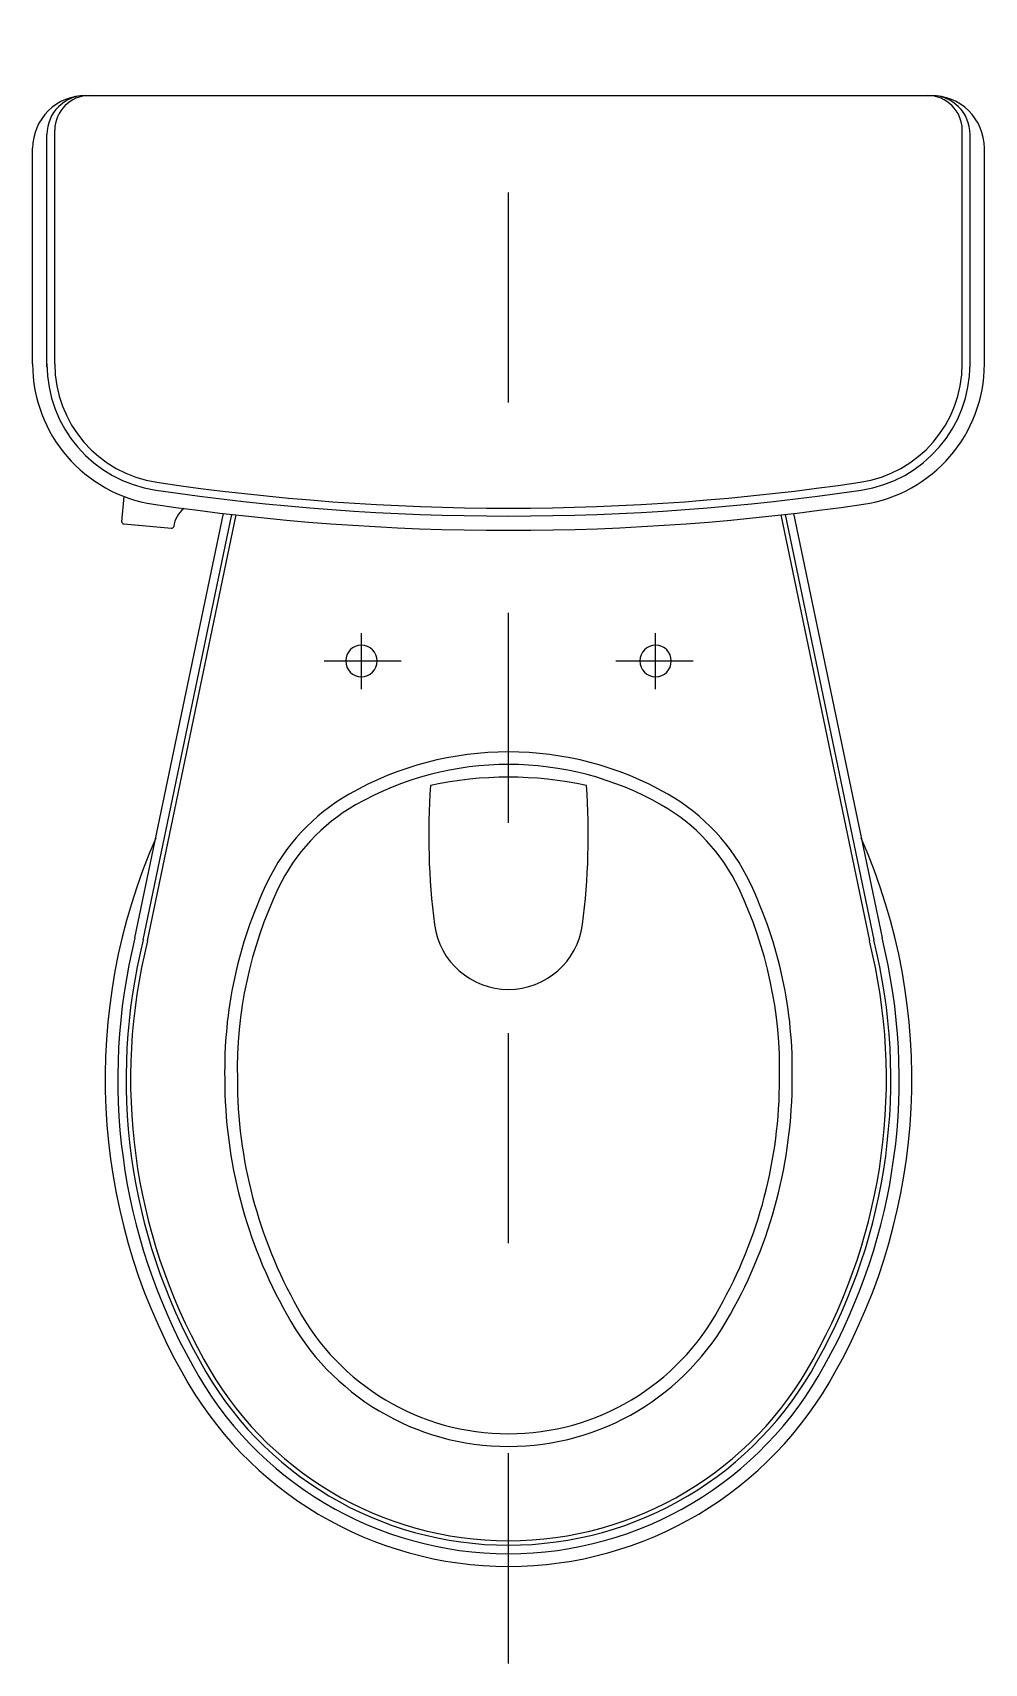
# Model space of a CAD drawing. Extents: x -691.719 to -691.266, y 536.824 to 537.6.
import ezdxf

# ---------------------------------------------------------------- set-up
doc = ezdxf.new("R2010")
doc.units = 0
doc.header["$LTSCALE"] = 0.279798
doc.header["$MEASUREMENT"] = 0
doc.linetypes.add('AXES', pattern=[0.54, 0.3, -0.08, 0.08, -0.08])
doc.linetypes.add('CONTINU', pattern=[0])
doc.layers.get('0').update_dxf_attribs({"linetype": 'CONTINUOUS'})
doc.layers.add('DECA_EIXOS', color=5, linetype='AXES')

msp = doc.modelspace()

# ---------------------------------------------------------------- linework, layer by layer
at = {"linetype": 'CONTINU'}
for points in [[(-691.69347, 537.57016, 0.415935), (-691.71876, 537.54518)], [(-691.69347, 537.57016, 0.414211), (-691.71196, 537.55167)], [(-691.69173, 537.57016, 0.414213), (-691.70822, 537.55367)], [(-691.27662, 537.55367, 0.414212), (-691.2931, 537.57016)], [(-691.26608, 537.54518, 0.415935), (-691.29137, 537.57016)], [(-691.27288, 537.55167, 0.41421), (-691.29137, 537.57016)], [(-691.71877, 537.4424, 0.371787), (-691.66121, 537.37567)], [(-691.71198, 537.4424, 0.371787), (-691.66021, 537.38239)], [(-691.70822, 537.4424, 0.371787), (-691.65966, 537.3861)], [(-691.32516, 537.38611, 0.371783), (-691.27661, 537.4424)], [(-691.3246, 537.38239, 0.371785), (-691.27286, 537.4424)], [(-691.32361, 537.37567, 0.371785), (-691.26607, 537.4424)], [(-691.66021, 537.38239, 0.073695), (-691.3246, 537.38239)], [(-691.65966, 537.3861, 0.073695), (-691.32516, 537.38611)], [(-691.66121, 537.37567, 0.073695), (-691.32361, 537.37567)], [(-691.67632, 537.36735, 0.414125), (-691.67542, 537.36627)], [(-691.6469, 537.37364, 0.179971), (-691.65166, 537.36513)], [(-691.65273, 537.36428, 0.39485), (-691.65166, 537.36513)], [(-691.56237, 537.30855, 1), (-691.56237, 537.29356)], [(-691.56237, 537.29356, 1), (-691.56237, 537.30855)], [(-691.42247, 537.30855, 1), (-691.42247, 537.29356)], [(-691.42247, 537.29356, 1), (-691.42247, 537.30855)], [(-691.41661, 537.23767, 0.265383), (-691.56823, 537.23767)], [(-691.41958, 537.23246, 0.265383), (-691.56517, 537.23251)], [(-691.45535, 537.24183, 0.105952), (-691.52948, 537.24183)], [(-691.56823, 537.23767, 0.153458), (-691.60734, 537.19547)], [(-691.52948, 537.24183, 0.051214), (-691.52759, 537.17561)], [(-691.45725, 537.17561, 0.05113), (-691.45535, 537.24183)], [(-691.3775, 537.19547, 0.153458), (-691.41661, 537.23767)], [(-691.56517, 537.23251, 0.15376), (-691.60192, 537.19289)], [(-691.38292, 537.1929, 0.153458), (-691.41958, 537.23246)], [(-691.66019, 537.21672, 0.235606), (-691.64786, 536.96274)], [(-691.33698, 536.96274, 0.235606), (-691.32464, 537.21672)], [(-691.60734, 537.19547, 0.116447), (-691.62739, 537.1022)], [(-691.60192, 537.19289, 0.116447), (-691.6214, 537.1022)], [(-691.36349, 537.1022, 0.116447), (-691.38292, 537.1929)], [(-691.35745, 537.1022, 0.116447), (-691.3775, 537.19547)], [(-691.52759, 537.17561, 0.877126), (-691.45725, 537.17561)], [(-691.67009, 537.16922, 0.190879), (-691.64263, 536.96567)], [(-691.66619, 537.16833, 0.19095), (-691.63916, 536.96766)], [(-691.66414, 537.16786, 0.190996), (-691.63731, 536.96866)], [(-691.34753, 536.96866, 0.190988), (-691.3207, 537.16786)], [(-691.3457, 536.96763, 0.190951), (-691.31865, 537.16833)], [(-691.34221, 536.96567, 0.190879), (-691.31475, 537.16922)], [(-691.62739, 537.1022, 0.129088), (-691.59805, 536.99034)], [(-691.6214, 537.1022, 0.129089), (-691.59277, 536.99319)], [(-691.39206, 536.99319, 0.129088), (-691.36349, 537.1022)], [(-691.38684, 536.99024, 0.129088), (-691.35745, 537.1022)], [(-691.59805, 536.99034, 0.597226), (-691.38684, 536.99024)], [(-691.59277, 536.99319, 0.597226), (-691.39206, 536.99319)], [(-691.64263, 536.96567, 0.595618), (-691.34221, 536.96567)], [(-691.63916, 536.96766, 0.595619), (-691.3457, 536.96763)], [(-691.63731, 536.96866, 0.59564), (-691.34753, 536.96866)], [(-691.64786, 536.96274, 0.595618), (-691.33698, 536.96274)]]:
    msp.add_lwpolyline(points, format="xyb", dxfattribs=at)
for points in [[(-691.69347, 537.57016), (-691.29137, 537.57016)], [(-691.70822, 537.4424), (-691.70822, 537.55367)], [(-691.27661, 537.4424), (-691.27662, 537.55367)], [(-691.71196, 537.44092), (-691.71196, 537.55167)], [(-691.27288, 537.44092), (-691.27288, 537.55167)], [(-691.71877, 537.4424), (-691.71876, 537.54518)], [(-691.26607, 537.4424), (-691.26608, 537.54518)], [(-691.67632, 537.36735), (-691.67528, 537.37934)], [(-691.67009, 537.16922), (-691.62802, 537.37124)], [(-691.66619, 537.16833), (-691.62404, 537.37078)], [(-691.66414, 537.16786), (-691.62195, 537.37054)], [(-691.36289, 537.37054), (-691.3207, 537.16786)], [(-691.3608, 537.37078), (-691.31865, 537.16833)], [(-691.35681, 537.37124), (-691.31475, 537.16922)], [(-691.67542, 537.36627), (-691.65273, 537.36428)]]:
    msp.add_lwpolyline(points, dxfattribs=at)
at = {"layer": 'DECA_EIXOS'}
for points in [[(-691.49242, 536.82399), (-691.49242, 537.6001)], [(-691.56237, 537.28757), (-691.56237, 537.31422)], [(-691.42247, 537.28757), (-691.42247, 537.31422)], [(-691.58008, 537.30105), (-691.5435, 537.30105)], [(-691.44134, 537.30105), (-691.40451, 537.30105)]]:
    msp.add_lwpolyline(points, dxfattribs=at)

doc.saveas('drawing.dxf')
